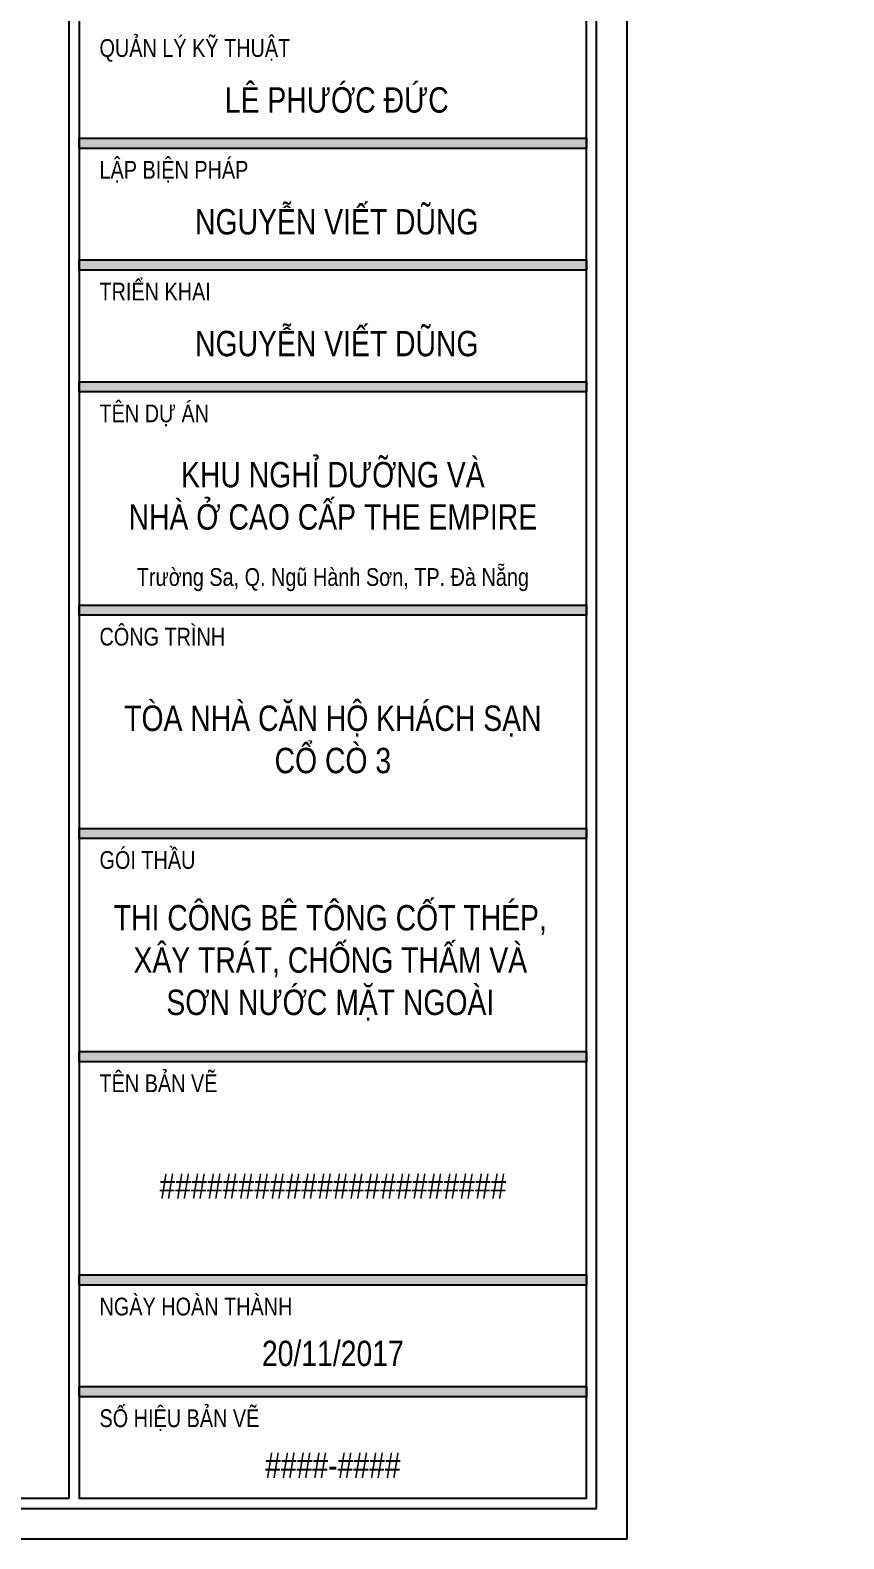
# Model space of a CAD drawing. Header units: millimetres. Extents: x -376071 to 28028791, y -269234 to 29325.
# Drawn here: x 103418 to 151536, y -148875 to -59689 of the extents above; entities that cross this region are included whole.
import ezdxf
from ezdxf.enums import TextEntityAlignment as Align

# ---------------------------------------------------------------- set-up
doc = ezdxf.new("R2010")
doc.units = ezdxf.units.MM
doc.header["$LTSCALE"] = 100
doc.layers.add('01. TEXT TIEU DE', color=7, linetype='Continuous')
doc.layers.add('03. HATCH 03', color=5, linetype='Continuous')
doc.layers.add('0_TEXT', color=7, linetype='Continuous', lineweight=15)
doc.styles.add('Arial 0.8', font='arial_0.ttf', dxfattribs={"width": 0.8, "height": 250})

# ---------------------------------------------------------------- blocks, each defined once
blk = doc.blocks.new('Khung A3 COR3')
h = blk.add_hatch(color=256)
h.set_gradient(color1=(63, 127, 63), one_color=1, tint=1, name='INVCYLINDER')
h.paths.add_polyline_path([(366, 138), (416, 138), (416, 137), (366, 137)])
h = blk.add_hatch(color=256)
h.set_gradient(color1=(63, 127, 63), one_color=1, tint=1, name='INVCYLINDER')
h.paths.add_polyline_path([(366, 138), (416, 138), (416, 137), (366, 137)])
h = blk.add_hatch(color=256)
h.set_gradient(color1=(63, 127, 63), one_color=1, tint=1, name='INVCYLINDER')
h.paths.add_polyline_path([(366, 126), (416, 126), (416, 125), (366, 125)])
h = blk.add_hatch(color=256)
h.set_gradient(color1=(63, 127, 63), one_color=1, tint=1, name='INVCYLINDER')
h.paths.add_polyline_path([(366, 126), (416, 126), (416, 125), (366, 125)])
h = blk.add_hatch(color=256)
h.set_gradient(color1=(63, 127, 63), one_color=1, tint=1, name='INVCYLINDER')
h.paths.add_polyline_path([(366, 114), (416, 114), (416, 113), (366, 113)])
h = blk.add_hatch(color=256)
h.set_gradient(color1=(63, 127, 63), one_color=1, tint=1, name='INVCYLINDER')
h.paths.add_polyline_path([(366, 114), (416, 114), (416, 113), (366, 113)])
h = blk.add_hatch(color=256)
h.set_gradient(color1=(63, 127, 63), one_color=1, tint=1, name='INVCYLINDER')
h.paths.add_polyline_path([(366, 92), (416, 92), (416, 91), (366, 91)])
h = blk.add_hatch(color=256)
h.set_gradient(color1=(63, 127, 63), one_color=1, tint=1, name='INVCYLINDER')
h.paths.add_polyline_path([(366, 92), (416, 92), (416, 91), (366, 91)])
h = blk.add_hatch(color=256)
h.set_gradient(color1=(63, 127, 63), one_color=1, tint=1, name='INVCYLINDER')
h.paths.add_polyline_path([(366, 70), (416, 70), (416, 69), (366, 69)])
h = blk.add_hatch(color=256)
h.set_gradient(color1=(63, 127, 63), one_color=1, tint=1, name='INVCYLINDER')
h.paths.add_polyline_path([(366, 70), (416, 70), (416, 69), (366, 69)])
h = blk.add_hatch(color=256)
h.set_gradient(color1=(63, 127, 63), one_color=1, tint=1, name='INVCYLINDER')
h.paths.add_polyline_path([(366, 48), (416, 48), (416, 47), (366, 47)])
h = blk.add_hatch(color=256)
h.set_gradient(color1=(63, 127, 63), one_color=1, tint=1, name='INVCYLINDER')
h.paths.add_polyline_path([(366, 48), (416, 48), (416, 47), (366, 47)])
h = blk.add_hatch(color=256)
h.set_gradient(color1=(63, 127, 63), one_color=1, tint=1, name='INVCYLINDER')
h.paths.add_polyline_path([(366, 26), (416, 26), (416, 25), (366, 25)])
h = blk.add_hatch(color=256)
h.set_gradient(color1=(63, 127, 63), one_color=1, tint=1, name='INVCYLINDER')
h.paths.add_polyline_path([(366, 26), (416, 26), (416, 25), (366, 25)])
h = blk.add_hatch(color=256)
h.set_gradient(color1=(63, 127, 63), one_color=1, tint=1, name='INVCYLINDER')
h.paths.add_polyline_path([(366, 15), (416, 15), (416, 14), (366, 14)])
h = blk.add_hatch(color=256)
h.set_gradient(color1=(63, 127, 63), one_color=1, tint=1, name='INVCYLINDER')
h.paths.add_polyline_path([(366, 15), (416, 15), (416, 14), (366, 14)])
at = {"ltscale": 2000}
for points in [[(420, 0), (420, 297), (0, 297), (0, 0)], [(417, 3), (417, 294), (3, 294), (3, 3)], [(365, 4), (365, 293), (4, 293), (4, 4)], [(416, 293), (366, 293), (366, 4), (416, 4)]]:
    blk.add_lwpolyline(points, close=True, dxfattribs=at)
at = {"color": 7, "flags": 128}
for points in [[(366, 138), (416, 138), (416, 137), (366, 137), (366, 138)], [(366, 138), (416, 138), (416, 137), (366, 137), (366, 138)], [(366, 126), (416, 126), (416, 125), (366, 125), (366, 126)], [(366, 126), (416, 126), (416, 125), (366, 125), (366, 126)], [(366, 114), (416, 114), (416, 113), (366, 113), (366, 114)], [(366, 114), (416, 114), (416, 113), (366, 113), (366, 114)], [(366, 92), (416, 92), (416, 91), (366, 91), (366, 92)], [(366, 92), (416, 92), (416, 91), (366, 91), (366, 92)], [(366, 70), (416, 70), (416, 69), (366, 69), (366, 70)], [(366, 70), (416, 70), (416, 69), (366, 69), (366, 70)], [(366, 48), (416, 48), (416, 47), (366, 47), (366, 48)], [(366, 48), (416, 48), (416, 47), (366, 47), (366, 48)], [(366, 26), (416, 26), (416, 25), (366, 25), (366, 26)], [(366, 26), (416, 26), (416, 25), (366, 25), (366, 26)], [(366, 15), (416, 15), (416, 14), (366, 14), (366, 15)], [(366, 15), (416, 15), (416, 14), (366, 14), (366, 15)]]:
    blk.add_lwpolyline(points, dxfattribs=at)
at = {"style": 'Arial 0.8', "width": 0.8}
blk.add_attdef('TENBANVE_001', (387.9, 33.5), '', height=2.5, dxfattribs=at)
blk.add_attdef('SOHIEU', text='', height=2.5, dxfattribs=at).set_placement((391, 7.25), align=Align.MIDDLE_CENTER)
at = {"layer": '03. HATCH 03', "color": 7, "lineweight": 15, "char_height": 1.75, "width": 23.1325, "attachment_point": 1, "style": 'Arial 0.8'}
for s, insert in [('QUẢN LÝ KỸ THUẬT', (368, 147.76)), ('LẬP BIỆN PHÁP', (368, 135.76)), ('TRIỂN KHAI', (368, 123.76)), ('\\pt15.75;TÊN DỰ ÁN', (368, 111.76)), ('\\pt15.75;CÔNG TRÌNH', (368, 89.76)), ('\\pt15.75;GÓI THẦU', (368, 67.76)), ('\\pt15.75;TÊN BẢN VẼ', (368, 45.76)), ('\\pt15.75;NGÀY HOÀN THÀNH', (368, 23.76)), ('\\pt15.75;SỐ HIỆU BẢN VẼ', (368, 12.76))]:
    blk.add_mtext(s, dxfattribs=dict(at, insert=insert))
at = {"layer": '0_TEXT', "color": 7, "lineweight": 15, "attachment_point": 5, "style": 'Arial 0.8'}
for s, insert, char_height, width in [('^ILÊ PHƯỚC ĐỨC', (391, 141.75), 2.5, 50), ('^INGUYỄN VIẾT DŨNG', (391, 129.75), 2.5, 50), ('^INGUYỄN VIẾT DŨNG', (391, 117.75), 2.5, 50), ('KHU NGHỈ DƯỠNG VÀ \\PNHÀ Ở CAO CẤP THE EMPIRE', (391, 102.75), 2.5, 50), ('Trường Sa, Q. Ngũ Hành Sơn, TP. Đà Nẵng', (391, 94.5), 1.75, 50), ('TÒA NHÀ CĂN HỘ KHÁCH SẠN \\PCỔ CÒ 3', (391, 78.75), 2.5, 50), ('THI CÔNG BÊ TÔNG CỐT THÉP, XÂY TRÁT, CHỐNG THẤM VÀ SƠN NƯỚC MẶT NGOÀI', (390.75, 56.75), 2.5, 45.5), ('20/11/2017', (391, 18.25), 2.5, 50)]:
    blk.add_mtext(s, dxfattribs=dict(at, insert=insert, char_height=char_height, width=width))

msp = doc.modelspace()

# ---------------------------------------------------------------- texts
at = {"layer": '01. TEXT TIEU DE', "insert": (-105251.1, -119277.8), "char_height": 2100, "width": 28132992.012, "attachment_point": 4, "style": 'Arial 0.8', "bg_fill": 2}
msp.add_mtext('\\A1;{\\LGHI CHÚ }:', dxfattribs=at)

# ---------------------------------------------------------------- next in the draw order: texts
at = {"layer": '01. TEXT TIEU DE', "insert": (-368039.7, -119277.8), "char_height": 2100, "width": 28132992.012, "attachment_point": 4, "style": 'Arial 0.8', "bg_fill": 2}
msp.add_mtext('\\A1;{\\LGHI CHÚ }:', dxfattribs=at)

# ---------------------------------------------------------------- next in the draw order: block references
ref = msp.add_blockref('Khung A3 COR3', (-113282, -148875.2, -3.5), dxfattribs=dict(xscale=600, yscale=600, zscale=600))
ref.add_attrib('SOHIEU', '####-####', dxfattribs={"height": 1500, "style": 'Arial 0.8', "width": 0.8}).set_placement((121318, -144525.2, -3.5), align=Align.MIDDLE_CENTER)
ref.add_attrib('TENBANVE_001', '######################', (111064.4, -128775.2, -3.5), dxfattribs={"height": 1500, "style": 'Arial 0.8', "width": 0.8})

doc.saveas('drawing.dxf')
